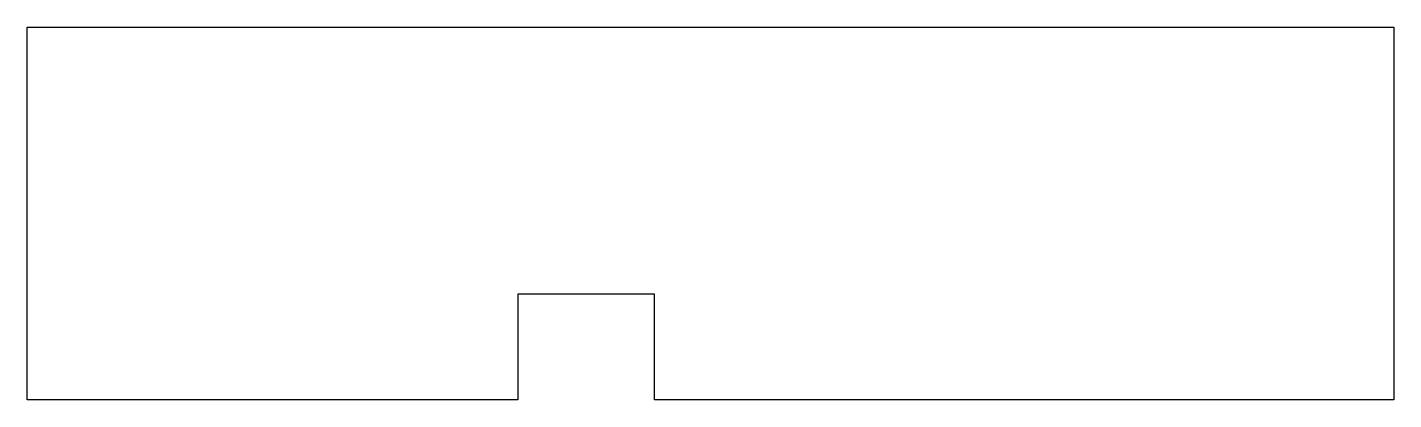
# Model space of a CAD drawing. Header units: millimetres. Extents: x -105 to 5, y -30 to 0.
import ezdxf

# ---------------------------------------------------------------- set-up
doc = ezdxf.new("R2010")
doc.units = ezdxf.units.MM
doc.layers.get('0').update_dxf_attribs({"linetype": 'CONTINUOUS'})

msp = doc.modelspace()

# ---------------------------------------------------------------- linework, layer by layer
msp.add_lwpolyline([(-54.5, -30), (-54.5, -21.5), (-65.5, -21.5), (-65.5, -30), (-105, -30), (-105, 0), (5, 0), (5, -30)], close=True)

doc.saveas('drawing.dxf')
